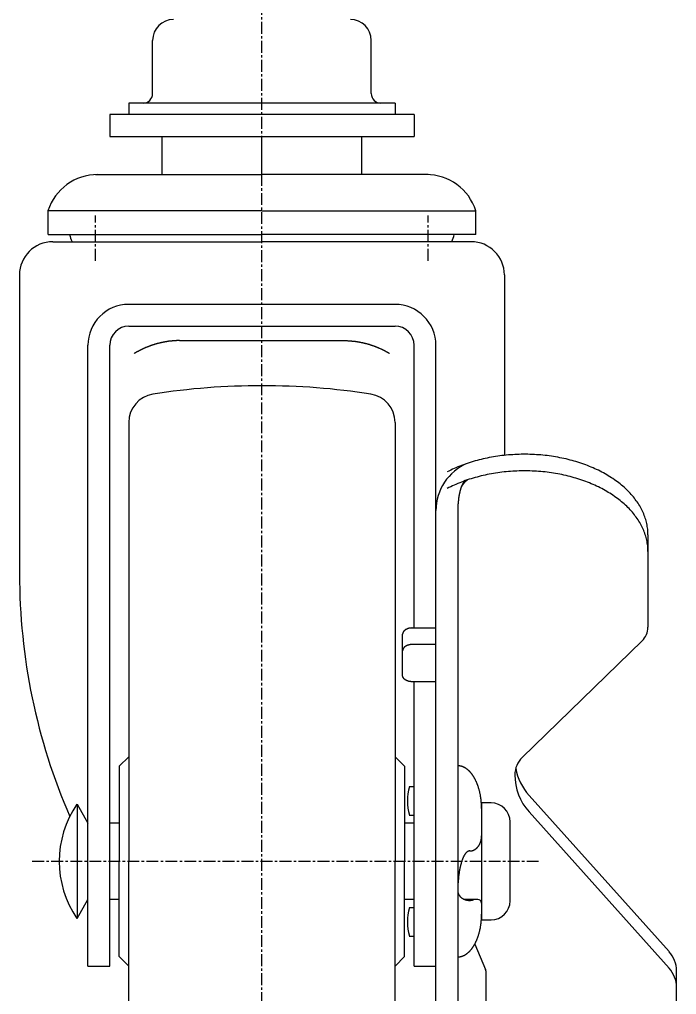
# Model space of a CAD drawing. Extents: x 870 to 1101, y 274 to 562.
# Drawn here: x 888.6 to 957.7, y 330.9 to 433.4 of the extents above; entities that cross this region are included whole.
import ezdxf

# ---------------------------------------------------------------- set-up
doc = ezdxf.new("R2010")
doc.units = 0
doc.linetypes.add('CENTER', pattern=[2, 1.25, -0.25, 0.25, -0.25])
doc.linetypes.add('CENTER2', pattern=[28.575, 19.05, -3.175, 3.175, -3.175])
doc.layers.get('0').update_dxf_attribs({"linetype": 'CONTINUOUS'})
doc.layers.add('CENTER', color=1, linetype='CENTER2')

msp = doc.modelspace()

# ---------------------------------------------------------------- linework, layer by layer
at = {"color": 7, "linetype": 'CONTINUOUS'}
for p, q in [((902.55, 425.58), (902.55, 431.18)), ((925.55, 425.58), (925.55, 431.18)), ((928.05, 424.58), (900.05, 424.58)), ((900.05, 424.58), (900.05, 423.38)), ((928.05, 424.58), (928.05, 423.38)), ((930.05, 423.38), (898.05, 423.38)), ((898.05, 423.38), (898.05, 421.08)), ((930.05, 423.38), (930.05, 421.08)), ((898.05, 421.08), (930.05, 421.08)), ((903.55, 417.08), (903.55, 421.08)), ((914.05, 417.08), (914.05, 421.08)), ((924.55, 417.08), (924.55, 421.08)), ((896.55, 417.08), (914.05, 417.08)), ((931.55, 417.08), (914.05, 417.08)), ((914.05, 413.28), (891.55, 413.28)), ((891.55, 410.78), (891.55, 413.28)), ((914.05, 413.28), (936.55, 413.28)), ((936.55, 410.78), (936.55, 413.28)), ((891.55, 410.78), (914.05, 410.78)), ((892.05, 410.02), (914.05, 410.02)), ((936.55, 410.78), (914.05, 410.78)), ((936.05, 410.02), (914.05, 410.02)), ((888.55, 406.52), (888.55, 375.12)), ((939.55, 406.52), (939.55, 387.56)), ((928.05, 403.43), (900.05, 403.43)), ((900.05, 401.14), (928.05, 401.14)), ((895.75, 333.88), (895.75, 399.13)), ((898.05, 333.88), (898.05, 399.14)), ((905.37, 399.62), (922.73, 399.62)), ((930.05, 369.41), (930.05, 399.14)), ((932.35, 329.9), (932.35, 399.13)), ((900.05, 391.03), (900.05, 344.88)), ((928.05, 391.03), (928.05, 344.88)), ((934.65, 381.76), (934.65, 329.9)), ((954.65, 379.19), (954.65, 369.49)), ((932.35, 369.41), (929.85, 369.41)), ((928.85, 364.41), (928.85, 368.76)), ((954.04, 368.06), (941.42, 355.81)), ((932.35, 367.67), (929.85, 367.67)), ((932.35, 363.76), (929.85, 363.76)), ((930.05, 333.88), (930.05, 363.76)), ((900.05, 355.88), (899.05, 354.88)), ((928.05, 355.88), (929.05, 354.88)), ((899.05, 354.88), (899.05, 344.88)), ((929.05, 354.88), (929.05, 344.88)), ((929.55, 352.74), (930.05, 352.74)), ((956.88, 335.39), (942.15, 351.82)), ((894.6, 350.88), (894.6, 338.88)), ((894.6, 350.88), (895.75, 348.88)), ((937.15, 351.03), (937.15, 338.73)), ((938.15, 351.03), (937.15, 351.03)), ((929.55, 349.74), (930.05, 349.74)), ((956.88, 333.64), (942.15, 350.07)), ((899.05, 348.88), (898.05, 348.88)), ((930.05, 348.88), (929.05, 348.88)), ((940.15, 340.73), (940.15, 349.03)), ((899.05, 334.88), (899.05, 344.88)), ((900.05, 298.73), (900.05, 344.88)), ((928.05, 298.73), (928.05, 344.88)), ((929.05, 334.88), (929.05, 344.88)), ((894.6, 338.88), (895.75, 340.88)), ((899.05, 340.88), (898.05, 340.88)), ((930.05, 340.88), (929.05, 340.88)), ((936.75, 340.88), (935.35, 340.88)), ((929.55, 340.02), (930.05, 340.02)), ((937.15, 338.73), (938.15, 338.73)), ((929.55, 337.02), (930.05, 337.02)), ((936.43, 336.17), (937.57, 333.52)), ((900.05, 333.88), (899.05, 334.88)), ((928.05, 333.88), (929.05, 334.88)), ((895.75, 333.88), (898.05, 333.88)), ((930.05, 333.88), (932.35, 333.88)), ((937.65, 317.77), (937.65, 333.11)), ((957.65, 323.99), (957.65, 333.38))]:
    msp.add_line(p, q, dxfattribs=at)
for points in [[(905.37, 399.62, 0), (905.33, 399.62, 0), (905.3, 399.62, 0), (905.26, 399.62, 0), (905.22, 399.62, 0), (905.18, 399.62, 0), (905.14, 399.62, 0), (905.11, 399.62, 0), (905.07, 399.62, 0), (905.03, 399.61, 0), (904.99, 399.61, 0), (904.96, 399.61, 0), (904.92, 399.61, 0), (904.88, 399.61, 0), (904.84, 399.6, 0), (904.8, 399.6, 0), (904.77, 399.6, 0), (904.73, 399.6, 0), (904.69, 399.59, 0), (904.65, 399.59, 0), (904.62, 399.59, 0), (904.58, 399.58, 0), (904.54, 399.58, 0), (904.5, 399.58, 0), (904.47, 399.57, 0), (904.43, 399.57, 0), (904.39, 399.56, 0), (904.35, 399.56, 0), (904.32, 399.56, 0), (904.28, 399.55, 0), (904.24, 399.55, 0), (904.2, 399.54, 0), (904.16, 399.54, 0), (904.13, 399.53, 0), (904.09, 399.52, 0), (904.05, 399.52, 0), (904.01, 399.51, 0), (903.98, 399.51, 0), (903.94, 399.5, 0), (903.9, 399.49, 0), (903.86, 399.49, 0), (903.83, 399.48, 0), (903.79, 399.47, 0), (903.75, 399.47, 0), (903.71, 399.46, 0), (903.67, 399.45, 0), (903.64, 399.44, 0), (903.6, 399.44, 0), (903.56, 399.43, 0), (903.53, 399.42, 0), (903.49, 399.41, 0), (903.45, 399.4, 0), (903.41, 399.4, 0), (903.38, 399.39, 0), (903.34, 399.38, 0), (903.3, 399.37, 0), (903.26, 399.36, 0), (903.23, 399.35, 0), (903.19, 399.34, 0), (903.15, 399.33, 0), (903.11, 399.32, 0), (903.08, 399.31, 0), (903.04, 399.3, 0), (903, 399.29, 0), (902.97, 399.28, 0), (902.93, 399.27, 0), (902.89, 399.26, 0), (902.85, 399.25, 0), (902.82, 399.24, 0), (902.78, 399.23, 0), (902.74, 399.21, 0), (902.71, 399.2, 0), (902.67, 399.19, 0), (902.63, 399.18, 0), (902.59, 399.17, 0), (902.56, 399.15, 0), (902.52, 399.14, 0), (902.48, 399.13, 0), (902.44, 399.12, 0), (902.41, 399.1, 0), (902.37, 399.09, 0), (902.33, 399.08, 0), (902.3, 399.06, 0), (902.26, 399.05, 0), (902.22, 399.04, 0), (902.19, 399.02, 0), (902.15, 399.01, 0), (902.11, 399, 0), (902.08, 398.98, 0), (902.04, 398.97, 0), (902, 398.95, 0), (901.97, 398.94, 0), (901.93, 398.92, 0), (901.89, 398.91, 0), (901.86, 398.89, 0), (901.82, 398.88, 0), (901.78, 398.86, 0), (901.75, 398.84, 0), (901.71, 398.83, 0), (901.67, 398.81, 0), (901.64, 398.8, 0), (901.6, 398.78, 0), (901.56, 398.76, 0), (901.53, 398.75, 0), (901.49, 398.73, 0), (901.45, 398.71, 0), (901.42, 398.69, 0), (901.38, 398.68, 0), (901.35, 398.66, 0), (901.31, 398.64, 0), (901.27, 398.62, 0), (901.24, 398.61, 0), (901.2, 398.59, 0), (901.16, 398.57, 0), (901.13, 398.55, 0), (901.09, 398.53, 0), (901.06, 398.51, 0), (901.02, 398.49, 0), (900.98, 398.48, 0), (900.95, 398.45, 0), (900.91, 398.44, 0), (900.88, 398.42, 0), (900.84, 398.4, 0), (900.8, 398.38, 0), (900.77, 398.36, 0), (900.73, 398.34, 0), (900.7, 398.31, 0), (900.66, 398.3, 0), (900.62, 398.27, 0)], [(922.73, 399.62, 0), (922.77, 399.62, 0), (922.81, 399.62, 0), (922.85, 399.62, 0), (922.88, 399.62, 0), (922.92, 399.62, 0), (922.96, 399.62, 0), (923, 399.62, 0), (923.03, 399.62, 0), (923.07, 399.61, 0), (923.11, 399.61, 0), (923.15, 399.61, 0), (923.18, 399.61, 0), (923.22, 399.61, 0), (923.26, 399.6, 0), (923.3, 399.6, 0), (923.34, 399.6, 0), (923.37, 399.6, 0), (923.41, 399.59, 0), (923.45, 399.59, 0), (923.49, 399.59, 0), (923.52, 399.58, 0), (923.56, 399.58, 0), (923.6, 399.58, 0), (923.64, 399.57, 0), (923.67, 399.57, 0), (923.71, 399.56, 0), (923.75, 399.56, 0), (923.79, 399.56, 0), (923.83, 399.55, 0), (923.86, 399.55, 0), (923.9, 399.54, 0), (923.94, 399.54, 0), (923.98, 399.53, 0), (924.01, 399.52, 0), (924.05, 399.52, 0), (924.09, 399.51, 0), (924.13, 399.51, 0), (924.16, 399.5, 0), (924.2, 399.49, 0), (924.24, 399.49, 0), (924.28, 399.48, 0), (924.31, 399.47, 0), (924.35, 399.47, 0), (924.39, 399.46, 0), (924.43, 399.45, 0), (924.47, 399.44, 0), (924.5, 399.44, 0), (924.54, 399.43, 0), (924.58, 399.42, 0), (924.62, 399.41, 0), (924.65, 399.4, 0), (924.69, 399.4, 0), (924.73, 399.39, 0), (924.77, 399.38, 0), (924.8, 399.37, 0), (924.84, 399.36, 0), (924.88, 399.35, 0), (924.91, 399.34, 0), (924.95, 399.33, 0), (924.99, 399.32, 0), (925.03, 399.31, 0), (925.06, 399.3, 0), (925.1, 399.29, 0), (925.14, 399.28, 0), (925.17, 399.27, 0), (925.21, 399.26, 0), (925.25, 399.25, 0), (925.29, 399.24, 0), (925.32, 399.23, 0), (925.36, 399.21, 0), (925.4, 399.2, 0), (925.43, 399.19, 0), (925.47, 399.18, 0), (925.51, 399.17, 0), (925.55, 399.15, 0), (925.58, 399.14, 0), (925.62, 399.13, 0), (925.66, 399.12, 0), (925.7, 399.1, 0), (925.73, 399.09, 0), (925.77, 399.08, 0), (925.81, 399.06, 0), (925.84, 399.05, 0), (925.88, 399.04, 0), (925.92, 399.02, 0), (925.95, 399.01, 0), (925.99, 399, 0), (926.03, 398.98, 0), (926.06, 398.97, 0), (926.1, 398.95, 0), (926.14, 398.94, 0), (926.17, 398.92, 0), (926.21, 398.91, 0), (926.25, 398.89, 0), (926.28, 398.88, 0), (926.32, 398.86, 0), (926.36, 398.84, 0), (926.39, 398.83, 0), (926.43, 398.81, 0), (926.47, 398.8, 0), (926.5, 398.78, 0), (926.54, 398.76, 0), (926.58, 398.75, 0), (926.61, 398.73, 0), (926.65, 398.71, 0), (926.68, 398.69, 0), (926.72, 398.68, 0), (926.76, 398.66, 0), (926.79, 398.64, 0), (926.83, 398.62, 0), (926.87, 398.61, 0), (926.9, 398.59, 0), (926.94, 398.57, 0), (926.98, 398.55, 0), (927.01, 398.53, 0), (927.05, 398.51, 0), (927.08, 398.49, 0), (927.12, 398.48, 0), (927.15, 398.45, 0), (927.19, 398.44, 0), (927.23, 398.42, 0), (927.26, 398.4, 0), (927.3, 398.38, 0), (927.34, 398.36, 0), (927.37, 398.34, 0), (927.41, 398.31, 0), (927.44, 398.3, 0), (927.48, 398.27, 0)], [(954.65, 379.19, 0), (954.65, 379.34, 0), (954.64, 379.49, 0), (954.63, 379.64, 0), (954.62, 379.79, 0), (954.6, 379.94, 0), (954.58, 380.08, 0), (954.55, 380.23, 0), (954.52, 380.38, 0), (954.49, 380.53, 0), (954.45, 380.67, 0), (954.41, 380.82, 0), (954.36, 380.96, 0), (954.32, 381.11, 0), (954.26, 381.25, 0), (954.2, 381.4, 0), (954.14, 381.54, 0), (954.08, 381.68, 0), (954.01, 381.83, 0), (953.94, 381.97, 0), (953.86, 382.11, 0), (953.78, 382.25, 0), (953.7, 382.38, 0), (953.61, 382.52, 0), (953.52, 382.66, 0), (953.42, 382.79, 0), (953.32, 382.93, 0), (953.22, 383.06, 0), (953.12, 383.19, 0), (953.01, 383.32, 0), (952.89, 383.45, 0), (952.78, 383.58, 0), (952.66, 383.7, 0), (952.53, 383.83, 0), (952.41, 383.95, 0), (952.28, 384.08, 0), (952.15, 384.2, 0), (952.01, 384.32, 0), (951.87, 384.43, 0), (951.73, 384.55, 0), (951.58, 384.66, 0), (951.43, 384.78, 0), (951.28, 384.89, 0), (951.13, 385, 0), (950.97, 385.11, 0), (950.81, 385.21, 0), (950.65, 385.31, 0), (950.48, 385.42, 0), (950.31, 385.52, 0), (950.14, 385.61, 0), (949.97, 385.71, 0), (949.79, 385.8, 0), (949.61, 385.9, 0), (949.43, 385.99, 0), (949.25, 386.07, 0), (949.06, 386.16, 0), (948.87, 386.24, 0), (948.68, 386.32, 0), (948.49, 386.4, 0), (948.29, 386.48, 0), (948.1, 386.56, 0), (947.9, 386.63, 0), (947.7, 386.7, 0), (947.49, 386.77, 0), (947.29, 386.83, 0), (947.08, 386.9, 0), (946.88, 386.96, 0), (946.67, 387.01, 0), (946.46, 387.07, 0), (946.24, 387.12, 0), (946.03, 387.18, 0), (945.81, 387.23, 0), (945.6, 387.27, 0), (945.38, 387.31, 0), (945.16, 387.36, 0), (944.94, 387.4, 0), (944.72, 387.43, 0), (944.5, 387.47, 0), (944.27, 387.5, 0), (944.05, 387.53, 0), (943.83, 387.55, 0), (943.6, 387.57, 0), (943.38, 387.6, 0), (943.15, 387.61, 0), (942.92, 387.63, 0), (942.7, 387.64, 0), (942.47, 387.65, 0), (942.24, 387.66, 0), (942.01, 387.67, 0), (941.79, 387.67, 0), (941.56, 387.67, 0), (941.33, 387.67, 0), (941.1, 387.66, 0), (940.87, 387.66, 0), (940.65, 387.65, 0), (940.42, 387.63, 0), (940.19, 387.62, 0), (939.97, 387.6, 0), (939.74, 387.58, 0), (939.52, 387.56, 0), (939.29, 387.53, 0), (939.07, 387.5, 0), (938.85, 387.47, 0), (938.62, 387.44, 0), (938.4, 387.4, 0), (938.18, 387.36, 0), (937.96, 387.32, 0), (937.74, 387.28, 0), (937.53, 387.23, 0), (937.31, 387.19, 0), (937.1, 387.13, 0), (936.89, 387.08, 0), (936.67, 387.02, 0), (936.46, 386.97, 0), (936.26, 386.91, 0), (936.05, 386.84, 0), (935.84, 386.78, 0), (935.64, 386.71, 0), (935.44, 386.64, 0), (935.24, 386.57, 0), (935.04, 386.5, 0), (934.85, 386.42, 0), (934.65, 386.34, 0), (934.46, 386.26, 0), (934.27, 386.18, 0), (934.09, 386.09, 0), (933.9, 386, 0), (933.72, 385.91, 0), (933.54, 385.82, 0)], [(954.65, 377.45, 0), (954.65, 377.6, 0), (954.64, 377.75, 0), (954.63, 377.9, 0), (954.62, 378.05, 0), (954.6, 378.19, 0), (954.58, 378.34, 0), (954.55, 378.49, 0), (954.52, 378.64, 0), (954.49, 378.78, 0), (954.45, 378.93, 0), (954.41, 379.08, 0), (954.36, 379.22, 0), (954.32, 379.37, 0), (954.26, 379.51, 0), (954.2, 379.65, 0), (954.14, 379.8, 0), (954.08, 379.94, 0), (954.01, 380.08, 0), (953.94, 380.22, 0), (953.86, 380.36, 0), (953.78, 380.5, 0), (953.7, 380.64, 0), (953.61, 380.78, 0), (953.52, 380.91, 0), (953.42, 381.05, 0), (953.32, 381.18, 0), (953.22, 381.32, 0), (953.12, 381.45, 0), (953.01, 381.58, 0), (952.89, 381.71, 0), (952.78, 381.83, 0), (952.66, 381.96, 0), (952.53, 382.09, 0), (952.41, 382.21, 0), (952.28, 382.33, 0), (952.15, 382.45, 0), (952.01, 382.57, 0), (951.87, 382.69, 0), (951.73, 382.81, 0), (951.58, 382.92, 0), (951.43, 383.03, 0), (951.28, 383.14, 0), (951.13, 383.25, 0), (950.97, 383.36, 0), (950.81, 383.47, 0), (950.65, 383.57, 0), (950.48, 383.67, 0), (950.31, 383.77, 0), (950.14, 383.87, 0), (949.97, 383.97, 0), (949.79, 384.06, 0), (949.61, 384.15, 0), (949.43, 384.24, 0), (949.25, 384.33, 0), (949.06, 384.42, 0), (948.87, 384.5, 0), (948.68, 384.58, 0), (948.49, 384.66, 0), (948.29, 384.74, 0), (948.1, 384.81, 0), (947.9, 384.88, 0), (947.7, 384.95, 0), (947.49, 385.02, 0), (947.29, 385.09, 0), (947.08, 385.15, 0), (946.88, 385.21, 0), (946.67, 385.27, 0), (946.46, 385.33, 0), (946.24, 385.38, 0), (946.03, 385.43, 0), (945.81, 385.48, 0), (945.6, 385.53, 0), (945.38, 385.57, 0), (945.16, 385.61, 0), (944.94, 385.65, 0), (944.72, 385.69, 0), (944.5, 385.72, 0), (944.27, 385.75, 0), (944.05, 385.78, 0), (943.83, 385.81, 0), (943.6, 385.83, 0), (943.38, 385.85, 0), (943.15, 385.87, 0), (942.92, 385.89, 0), (942.7, 385.9, 0), (942.47, 385.91, 0), (942.24, 385.92, 0), (942.01, 385.92, 0), (941.79, 385.93, 0), (941.56, 385.93, 0), (941.33, 385.93, 0), (941.1, 385.92, 0), (940.87, 385.91, 0), (940.65, 385.9, 0), (940.42, 385.89, 0), (940.19, 385.87, 0), (939.97, 385.86, 0), (939.74, 385.83, 0), (939.52, 385.81, 0), (939.29, 385.79, 0), (939.07, 385.76, 0), (938.85, 385.73, 0), (938.62, 385.69, 0), (938.4, 385.66, 0), (938.18, 385.62, 0), (937.96, 385.58, 0), (937.74, 385.54, 0), (937.53, 385.49, 0), (937.31, 385.44, 0), (937.1, 385.39, 0), (936.89, 385.34, 0), (936.67, 385.28, 0), (936.46, 385.22, 0), (936.26, 385.16, 0), (936.05, 385.1, 0), (935.84, 385.04, 0), (935.64, 384.97, 0), (935.44, 384.9, 0), (935.24, 384.82, 0), (935.04, 384.75, 0), (934.85, 384.67, 0), (934.65, 384.6, 0), (934.46, 384.51, 0), (934.27, 384.43, 0), (934.09, 384.35, 0), (933.9, 384.26, 0), (933.72, 384.17, 0), (933.54, 384.08, 0)], [(935.39, 384.86, 0), (935.38, 384.85, 0), (935.37, 384.84, 0), (935.36, 384.83, 0), (935.35, 384.82, 0), (935.34, 384.81, 0), (935.33, 384.8, 0), (935.32, 384.79, 0), (935.32, 384.78, 0), (935.3, 384.77, 0), (935.29, 384.76, 0), (935.29, 384.75, 0), (935.28, 384.74, 0), (935.27, 384.72, 0), (935.26, 384.71, 0), (935.25, 384.7, 0), (935.24, 384.68, 0), (935.23, 384.67, 0), (935.22, 384.66, 0), (935.21, 384.64, 0), (935.2, 384.63, 0), (935.19, 384.61, 0), (935.18, 384.6, 0), (935.17, 384.58, 0), (935.17, 384.57, 0), (935.16, 384.55, 0), (935.15, 384.53, 0), (935.14, 384.52, 0), (935.13, 384.5, 0), (935.12, 384.48, 0), (935.11, 384.46, 0), (935.1, 384.45, 0), (935.1, 384.43, 0), (935.09, 384.41, 0), (935.08, 384.39, 0), (935.07, 384.37, 0), (935.06, 384.35, 0), (935.05, 384.33, 0), (935.05, 384.31, 0), (935.04, 384.3, 0), (935.03, 384.27, 0), (935.02, 384.25, 0), (935.01, 384.23, 0), (935.01, 384.21, 0), (935, 384.19, 0), (934.99, 384.17, 0), (934.98, 384.15, 0), (934.98, 384.13, 0), (934.97, 384.1, 0), (934.96, 384.08, 0), (934.95, 384.06, 0), (934.95, 384.04, 0), (934.94, 384.01, 0), (934.93, 383.99, 0), (934.92, 383.96, 0), (934.92, 383.94, 0), (934.91, 383.92, 0), (934.9, 383.89, 0), (934.9, 383.87, 0), (934.89, 383.84, 0), (934.88, 383.82, 0), (934.88, 383.79, 0), (934.87, 383.77, 0), (934.86, 383.74, 0), (934.86, 383.71, 0), (934.85, 383.69, 0), (934.85, 383.66, 0), (934.84, 383.63, 0), (934.83, 383.61, 0), (934.83, 383.58, 0), (934.82, 383.55, 0), (934.82, 383.53, 0), (934.81, 383.5, 0), (934.81, 383.47, 0), (934.8, 383.44, 0), (934.79, 383.42, 0), (934.79, 383.39, 0), (934.78, 383.36, 0), (934.78, 383.33, 0), (934.77, 383.3, 0), (934.77, 383.27, 0), (934.76, 383.24, 0), (934.76, 383.21, 0), (934.76, 383.19, 0), (934.75, 383.16, 0), (934.75, 383.13, 0), (934.74, 383.1, 0), (934.74, 383.07, 0), (934.73, 383.04, 0), (934.73, 383.01, 0), (934.73, 382.98, 0), (934.72, 382.95, 0), (934.72, 382.92, 0), (934.72, 382.88, 0), (934.71, 382.85, 0), (934.71, 382.82, 0), (934.71, 382.79, 0), (934.7, 382.76, 0), (934.7, 382.73, 0), (934.7, 382.7, 0), (934.69, 382.67, 0), (934.69, 382.63, 0), (934.69, 382.6, 0), (934.68, 382.57, 0), (934.68, 382.54, 0), (934.68, 382.51, 0), (934.68, 382.48, 0), (934.67, 382.44, 0), (934.67, 382.41, 0), (934.67, 382.38, 0), (934.67, 382.35, 0), (934.67, 382.31, 0), (934.66, 382.28, 0), (934.66, 382.25, 0), (934.66, 382.22, 0), (934.66, 382.18, 0), (934.66, 382.15, 0), (934.66, 382.12, 0), (934.66, 382.09, 0), (934.66, 382.06, 0), (934.65, 382.02, 0), (934.65, 381.99, 0), (934.65, 381.96, 0), (934.65, 381.92, 0), (934.65, 381.89, 0), (934.65, 381.86, 0), (934.65, 381.82, 0), (934.65, 381.79, 0), (934.65, 381.76, 0)], [(929.85, 369.42, 0), (929.84, 369.42, 0), (929.83, 369.42, 0), (929.82, 369.41, 0), (929.8, 369.41, 0), (929.79, 369.41, 0), (929.78, 369.41, 0), (929.77, 369.41, 0), (929.75, 369.41, 0), (929.74, 369.41, 0), (929.73, 369.41, 0), (929.72, 369.41, 0), (929.71, 369.41, 0), (929.69, 369.41, 0), (929.68, 369.4, 0), (929.67, 369.4, 0), (929.66, 369.4, 0), (929.64, 369.4, 0), (929.63, 369.4, 0), (929.62, 369.4, 0), (929.61, 369.39, 0), (929.6, 369.39, 0), (929.58, 369.39, 0), (929.57, 369.39, 0), (929.56, 369.39, 0), (929.55, 369.38, 0), (929.54, 369.38, 0), (929.53, 369.38, 0), (929.51, 369.38, 0), (929.5, 369.37, 0), (929.49, 369.37, 0), (929.48, 369.37, 0), (929.47, 369.37, 0), (929.46, 369.36, 0), (929.45, 369.36, 0), (929.43, 369.36, 0), (929.42, 369.35, 0), (929.41, 369.35, 0), (929.4, 369.35, 0), (929.39, 369.34, 0), (929.38, 369.34, 0), (929.37, 369.33, 0), (929.36, 369.33, 0), (929.35, 369.33, 0), (929.34, 369.32, 0), (929.33, 369.32, 0), (929.32, 369.31, 0), (929.31, 369.31, 0), (929.3, 369.3, 0), (929.29, 369.3, 0), (929.28, 369.3, 0), (929.27, 369.29, 0), (929.26, 369.29, 0), (929.25, 369.28, 0), (929.24, 369.28, 0), (929.23, 369.27, 0), (929.22, 369.27, 0), (929.21, 369.26, 0), (929.2, 369.26, 0), (929.19, 369.25, 0), (929.18, 369.25, 0), (929.17, 369.24, 0), (929.16, 369.24, 0), (929.15, 369.23, 0), (929.14, 369.22, 0), (929.14, 369.22, 0), (929.13, 369.21, 0), (929.12, 369.21, 0), (929.11, 369.2, 0), (929.1, 369.19, 0), (929.09, 369.19, 0), (929.09, 369.18, 0), (929.08, 369.18, 0), (929.07, 369.17, 0), (929.06, 369.16, 0), (929.06, 369.16, 0), (929.05, 369.15, 0), (929.04, 369.14, 0), (929.03, 369.14, 0), (929.03, 369.13, 0), (929.02, 369.12, 0), (929.01, 369.12, 0), (929.01, 369.11, 0), (929, 369.11, 0), (928.99, 369.1, 0), (928.99, 369.09, 0), (928.98, 369.08, 0), (928.97, 369.08, 0), (928.97, 369.07, 0), (928.96, 369.06, 0), (928.96, 369.06, 0), (928.95, 369.05, 0), (928.95, 369.04, 0), (928.94, 369.03, 0), (928.94, 369.03, 0), (928.93, 369.02, 0), (928.93, 369.01, 0), (928.92, 369, 0), (928.92, 369, 0), (928.91, 368.99, 0), (928.91, 368.98, 0), (928.91, 368.98, 0), (928.9, 368.97, 0), (928.9, 368.96, 0), (928.89, 368.95, 0), (928.89, 368.94, 0), (928.89, 368.94, 0), (928.89, 368.93, 0), (928.88, 368.92, 0), (928.88, 368.91, 0), (928.88, 368.91, 0), (928.87, 368.9, 0), (928.87, 368.89, 0), (928.87, 368.88, 0), (928.87, 368.87, 0), (928.86, 368.87, 0), (928.86, 368.86, 0), (928.86, 368.85, 0), (928.86, 368.84, 0), (928.86, 368.83, 0), (928.86, 368.83, 0), (928.86, 368.82, 0), (928.85, 368.81, 0), (928.85, 368.8, 0), (928.85, 368.8, 0), (928.85, 368.79, 0), (928.85, 368.78, 0), (928.85, 368.77, 0), (928.85, 368.76, 0)], [(929.85, 367.67, 0), (929.84, 367.67, 0), (929.83, 367.67, 0), (929.82, 367.67, 0), (929.8, 367.67, 0), (929.79, 367.67, 0), (929.78, 367.67, 0), (929.77, 367.67, 0), (929.75, 367.67, 0), (929.74, 367.67, 0), (929.73, 367.67, 0), (929.72, 367.67, 0), (929.71, 367.66, 0), (929.69, 367.66, 0), (929.68, 367.66, 0), (929.67, 367.66, 0), (929.66, 367.66, 0), (929.64, 367.66, 0), (929.63, 367.65, 0), (929.62, 367.65, 0), (929.61, 367.65, 0), (929.6, 367.65, 0), (929.58, 367.65, 0), (929.57, 367.64, 0), (929.56, 367.64, 0), (929.55, 367.64, 0), (929.54, 367.64, 0), (929.53, 367.63, 0), (929.51, 367.63, 0), (929.5, 367.63, 0), (929.49, 367.63, 0), (929.48, 367.62, 0), (929.47, 367.62, 0), (929.46, 367.62, 0), (929.45, 367.62, 0), (929.43, 367.61, 0), (929.42, 367.61, 0), (929.41, 367.61, 0), (929.4, 367.6, 0), (929.39, 367.6, 0), (929.38, 367.59, 0), (929.37, 367.59, 0), (929.36, 367.59, 0), (929.35, 367.58, 0), (929.34, 367.58, 0), (929.33, 367.57, 0), (929.32, 367.57, 0), (929.31, 367.56, 0), (929.3, 367.56, 0), (929.29, 367.56, 0), (929.28, 367.55, 0), (929.27, 367.55, 0), (929.26, 367.54, 0), (929.25, 367.54, 0), (929.24, 367.53, 0), (929.23, 367.53, 0), (929.22, 367.52, 0), (929.21, 367.52, 0), (929.2, 367.51, 0), (929.19, 367.51, 0), (929.18, 367.5, 0), (929.17, 367.5, 0), (929.16, 367.49, 0), (929.15, 367.49, 0), (929.14, 367.48, 0), (929.14, 367.47, 0), (929.13, 367.47, 0), (929.12, 367.46, 0), (929.11, 367.46, 0), (929.1, 367.45, 0), (929.09, 367.44, 0), (929.09, 367.44, 0), (929.08, 367.43, 0), (929.07, 367.43, 0), (929.06, 367.42, 0), (929.06, 367.41, 0), (929.05, 367.41, 0), (929.04, 367.4, 0), (929.03, 367.39, 0), (929.03, 367.39, 0), (929.02, 367.38, 0), (929.01, 367.37, 0), (929.01, 367.37, 0), (929, 367.36, 0), (928.99, 367.35, 0), (928.99, 367.35, 0), (928.98, 367.34, 0), (928.97, 367.33, 0), (928.97, 367.33, 0), (928.96, 367.32, 0), (928.96, 367.31, 0), (928.95, 367.3, 0), (928.95, 367.3, 0), (928.94, 367.29, 0), (928.94, 367.28, 0), (928.93, 367.28, 0), (928.93, 367.27, 0), (928.92, 367.26, 0), (928.92, 367.25, 0), (928.91, 367.25, 0), (928.91, 367.24, 0), (928.91, 367.23, 0), (928.9, 367.22, 0), (928.9, 367.22, 0), (928.89, 367.21, 0), (928.89, 367.2, 0), (928.89, 367.19, 0), (928.89, 367.19, 0), (928.88, 367.18, 0), (928.88, 367.17, 0), (928.88, 367.16, 0), (928.87, 367.15, 0), (928.87, 367.15, 0), (928.87, 367.14, 0), (928.87, 367.13, 0), (928.86, 367.12, 0), (928.86, 367.12, 0), (928.86, 367.11, 0), (928.86, 367.1, 0), (928.86, 367.09, 0), (928.86, 367.08, 0), (928.86, 367.07, 0), (928.85, 367.07, 0), (928.85, 367.06, 0), (928.85, 367.05, 0), (928.85, 367.04, 0), (928.85, 367.04, 0), (928.85, 367.03, 0), (928.85, 367.02, 0)], [(929.85, 363.76, 0), (929.84, 363.76, 0), (929.83, 363.76, 0), (929.82, 363.76, 0), (929.8, 363.76, 0), (929.79, 363.76, 0), (929.78, 363.76, 0), (929.77, 363.76, 0), (929.75, 363.76, 0), (929.74, 363.76, 0), (929.73, 363.76, 0), (929.72, 363.76, 0), (929.71, 363.77, 0), (929.69, 363.77, 0), (929.68, 363.77, 0), (929.67, 363.77, 0), (929.66, 363.77, 0), (929.64, 363.77, 0), (929.63, 363.77, 0), (929.62, 363.78, 0), (929.61, 363.78, 0), (929.6, 363.78, 0), (929.58, 363.78, 0), (929.57, 363.79, 0), (929.56, 363.79, 0), (929.55, 363.79, 0), (929.54, 363.79, 0), (929.53, 363.79, 0), (929.51, 363.8, 0), (929.5, 363.8, 0), (929.49, 363.8, 0), (929.48, 363.81, 0), (929.47, 363.81, 0), (929.46, 363.81, 0), (929.45, 363.81, 0), (929.43, 363.82, 0), (929.42, 363.82, 0), (929.41, 363.82, 0), (929.4, 363.83, 0), (929.39, 363.83, 0), (929.38, 363.84, 0), (929.37, 363.84, 0), (929.36, 363.84, 0), (929.35, 363.85, 0), (929.34, 363.85, 0), (929.33, 363.86, 0), (929.32, 363.86, 0), (929.31, 363.86, 0), (929.3, 363.87, 0), (929.29, 363.87, 0), (929.28, 363.88, 0), (929.27, 363.88, 0), (929.26, 363.89, 0), (929.25, 363.89, 0), (929.24, 363.9, 0), (929.23, 363.9, 0), (929.22, 363.91, 0), (929.21, 363.91, 0), (929.2, 363.92, 0), (929.19, 363.92, 0), (929.18, 363.93, 0), (929.17, 363.93, 0), (929.16, 363.94, 0), (929.15, 363.94, 0), (929.14, 363.95, 0), (929.14, 363.95, 0), (929.13, 363.96, 0), (929.12, 363.97, 0), (929.11, 363.97, 0), (929.1, 363.98, 0), (929.09, 363.99, 0), (929.09, 363.99, 0), (929.08, 364, 0), (929.07, 364, 0), (929.06, 364.01, 0), (929.06, 364.02, 0), (929.05, 364.02, 0), (929.04, 364.03, 0), (929.03, 364.04, 0), (929.03, 364.04, 0), (929.02, 364.05, 0), (929.01, 364.06, 0), (929.01, 364.06, 0), (929, 364.07, 0), (928.99, 364.08, 0), (928.99, 364.08, 0), (928.98, 364.09, 0), (928.97, 364.1, 0), (928.97, 364.1, 0), (928.96, 364.11, 0), (928.96, 364.12, 0), (928.95, 364.12, 0), (928.95, 364.13, 0), (928.94, 364.14, 0), (928.94, 364.15, 0), (928.93, 364.15, 0), (928.93, 364.16, 0), (928.92, 364.17, 0), (928.92, 364.18, 0), (928.91, 364.18, 0), (928.91, 364.19, 0), (928.91, 364.2, 0), (928.9, 364.21, 0), (928.9, 364.21, 0), (928.89, 364.22, 0), (928.89, 364.23, 0), (928.89, 364.24, 0), (928.89, 364.25, 0), (928.88, 364.25, 0), (928.88, 364.26, 0), (928.88, 364.27, 0), (928.87, 364.28, 0), (928.87, 364.28, 0), (928.87, 364.29, 0), (928.87, 364.3, 0), (928.86, 364.31, 0), (928.86, 364.31, 0), (928.86, 364.32, 0), (928.86, 364.33, 0), (928.86, 364.34, 0), (928.86, 364.35, 0), (928.86, 364.36, 0), (928.85, 364.36, 0), (928.85, 364.37, 0), (928.85, 364.38, 0), (928.85, 364.39, 0), (928.85, 364.39, 0), (928.85, 364.4, 0), (928.85, 364.41, 0)], [(937.15, 350.42, 0), (937.15, 350.48, 0), (937.15, 350.53, 0), (937.15, 350.59, 0), (937.15, 350.64, 0), (937.15, 350.7, 0), (937.14, 350.75, 0), (937.14, 350.81, 0), (937.14, 350.86, 0), (937.14, 350.92, 0), (937.13, 350.97, 0), (937.13, 351.03, 0), (937.12, 351.08, 0), (937.12, 351.14, 0), (937.12, 351.19, 0), (937.11, 351.25, 0), (937.1, 351.3, 0), (937.1, 351.35, 0), (937.09, 351.41, 0), (937.08, 351.46, 0), (937.08, 351.52, 0), (937.07, 351.57, 0), (937.06, 351.62, 0), (937.05, 351.68, 0), (937.04, 351.73, 0), (937.03, 351.78, 0), (937.02, 351.83, 0), (937.02, 351.89, 0), (937, 351.94, 0), (937, 351.99, 0), (936.98, 352.04, 0), (936.97, 352.09, 0), (936.96, 352.14, 0), (936.95, 352.19, 0), (936.94, 352.25, 0), (936.92, 352.3, 0), (936.91, 352.35, 0), (936.9, 352.4, 0), (936.89, 352.45, 0), (936.87, 352.5, 0), (936.86, 352.54, 0), (936.84, 352.59, 0), (936.83, 352.64, 0), (936.81, 352.69, 0), (936.8, 352.74, 0), (936.78, 352.78, 0), (936.76, 352.83, 0), (936.75, 352.88, 0), (936.73, 352.92, 0), (936.71, 352.97, 0), (936.7, 353.01, 0), (936.68, 353.06, 0), (936.66, 353.1, 0), (936.64, 353.15, 0), (936.62, 353.19, 0), (936.6, 353.23, 0), (936.58, 353.28, 0), (936.56, 353.32, 0), (936.54, 353.36, 0), (936.52, 353.4, 0), (936.5, 353.44, 0), (936.48, 353.49, 0), (936.46, 353.52, 0), (936.44, 353.56, 0), (936.42, 353.6, 0), (936.4, 353.64, 0), (936.37, 353.68, 0), (936.35, 353.72, 0), (936.33, 353.76, 0), (936.31, 353.79, 0), (936.28, 353.83, 0), (936.26, 353.87, 0), (936.24, 353.9, 0), (936.21, 353.94, 0), (936.19, 353.97, 0), (936.16, 354, 0), (936.14, 354.04, 0), (936.12, 354.07, 0), (936.09, 354.1, 0), (936.07, 354.13, 0), (936.04, 354.16, 0), (936.01, 354.19, 0), (935.99, 354.22, 0), (935.96, 354.25, 0), (935.94, 354.28, 0), (935.91, 354.31, 0), (935.88, 354.34, 0), (935.86, 354.36, 0), (935.83, 354.39, 0), (935.8, 354.42, 0), (935.78, 354.44, 0), (935.75, 354.47, 0), (935.72, 354.49, 0), (935.69, 354.51, 0), (935.66, 354.54, 0), (935.64, 354.56, 0), (935.61, 354.58, 0), (935.58, 354.6, 0), (935.55, 354.62, 0), (935.52, 354.64, 0), (935.49, 354.66, 0), (935.47, 354.68, 0), (935.44, 354.69, 0), (935.41, 354.71, 0), (935.38, 354.73, 0), (935.35, 354.74, 0), (935.32, 354.76, 0), (935.29, 354.77, 0), (935.26, 354.79, 0), (935.23, 354.8, 0), (935.2, 354.81, 0), (935.17, 354.82, 0), (935.14, 354.84, 0), (935.11, 354.85, 0), (935.08, 354.86, 0), (935.05, 354.87, 0), (935.02, 354.87, 0), (934.99, 354.88, 0), (934.96, 354.89, 0), (934.93, 354.89, 0), (934.9, 354.9, 0), (934.87, 354.91, 0), (934.83, 354.91, 0), (934.8, 354.91, 0), (934.77, 354.92, 0), (934.74, 354.92, 0), (934.71, 354.92, 0), (934.68, 354.92, 0), (934.65, 354.92, 0)], [(935.9, 345.97, 0), (935.92, 345.97, 0), (935.93, 345.97, 0), (935.95, 345.97, 0), (935.96, 345.97, 0), (935.98, 345.97, 0), (935.99, 345.98, 0), (936.01, 345.98, 0), (936.02, 345.98, 0), (936.04, 345.98, 0), (936.05, 345.98, 0), (936.07, 345.99, 0), (936.09, 345.99, 0), (936.1, 345.99, 0), (936.12, 345.99, 0), (936.13, 346, 0), (936.14, 346, 0), (936.16, 346, 0), (936.17, 346.01, 0), (936.19, 346.01, 0), (936.2, 346.02, 0), (936.22, 346.02, 0), (936.24, 346.03, 0), (936.25, 346.03, 0), (936.26, 346.04, 0), (936.28, 346.05, 0), (936.29, 346.05, 0), (936.31, 346.06, 0), (936.32, 346.06, 0), (936.34, 346.07, 0), (936.35, 346.08, 0), (936.37, 346.08, 0), (936.38, 346.09, 0), (936.39, 346.1, 0), (936.41, 346.11, 0), (936.42, 346.11, 0), (936.44, 346.12, 0), (936.45, 346.13, 0), (936.46, 346.14, 0), (936.48, 346.15, 0), (936.49, 346.16, 0), (936.5, 346.17, 0), (936.52, 346.18, 0), (936.53, 346.19, 0), (936.54, 346.2, 0), (936.56, 346.21, 0), (936.57, 346.22, 0), (936.58, 346.23, 0), (936.6, 346.24, 0), (936.61, 346.25, 0), (936.62, 346.26, 0), (936.63, 346.27, 0), (936.65, 346.28, 0), (936.66, 346.29, 0), (936.67, 346.31, 0), (936.68, 346.32, 0), (936.69, 346.33, 0), (936.71, 346.34, 0), (936.72, 346.36, 0), (936.73, 346.37, 0), (936.74, 346.38, 0), (936.75, 346.39, 0), (936.76, 346.41, 0), (936.77, 346.42, 0), (936.78, 346.43, 0), (936.8, 346.45, 0), (936.81, 346.46, 0), (936.82, 346.48, 0), (936.83, 346.49, 0), (936.84, 346.5, 0), (936.85, 346.52, 0), (936.86, 346.54, 0), (936.87, 346.55, 0), (936.88, 346.56, 0), (936.89, 346.58, 0), (936.9, 346.6, 0), (936.9, 346.61, 0), (936.91, 346.63, 0), (936.92, 346.64, 0), (936.93, 346.66, 0), (936.94, 346.67, 0), (936.95, 346.69, 0), (936.96, 346.71, 0), (936.97, 346.72, 0), (936.97, 346.74, 0), (936.98, 346.76, 0), (936.99, 346.77, 0), (937, 346.79, 0), (937, 346.81, 0), (937.01, 346.82, 0), (937.02, 346.84, 0), (937.02, 346.86, 0), (937.03, 346.88, 0), (937.04, 346.89, 0), (937.04, 346.91, 0), (937.05, 346.93, 0), (937.06, 346.95, 0), (937.06, 346.97, 0), (937.07, 346.98, 0), (937.07, 347, 0), (937.08, 347.02, 0), (937.08, 347.04, 0), (937.09, 347.06, 0), (937.09, 347.08, 0), (937.1, 347.09, 0), (937.1, 347.11, 0), (937.11, 347.13, 0), (937.11, 347.15, 0), (937.11, 347.17, 0), (937.12, 347.19, 0), (937.12, 347.21, 0), (937.12, 347.23, 0), (937.13, 347.25, 0), (937.13, 347.26, 0), (937.13, 347.28, 0), (937.14, 347.3, 0), (937.14, 347.32, 0), (937.14, 347.34, 0), (937.14, 347.36, 0), (937.14, 347.38, 0), (937.14, 347.4, 0), (937.15, 347.42, 0), (937.15, 347.44, 0), (937.15, 347.46, 0), (937.15, 347.48, 0), (937.15, 347.5, 0), (937.15, 347.51, 0), (937.15, 347.53, 0), (937.15, 347.55, 0)], [(935.9, 345.97, 0), (935.89, 345.97, 0), (935.87, 345.97, 0), (935.86, 345.97, 0), (935.84, 345.97, 0), (935.82, 345.96, 0), (935.81, 345.96, 0), (935.79, 345.95, 0), (935.78, 345.95, 0), (935.76, 345.94, 0), (935.75, 345.94, 0), (935.73, 345.93, 0), (935.72, 345.93, 0), (935.7, 345.92, 0), (935.69, 345.91, 0), (935.67, 345.9, 0), (935.66, 345.89, 0), (935.64, 345.88, 0), (935.63, 345.87, 0), (935.61, 345.86, 0), (935.6, 345.85, 0), (935.58, 345.83, 0), (935.57, 345.82, 0), (935.55, 345.81, 0), (935.54, 345.79, 0), (935.52, 345.77, 0), (935.51, 345.76, 0), (935.5, 345.74, 0), (935.48, 345.73, 0), (935.47, 345.71, 0), (935.45, 345.69, 0), (935.44, 345.67, 0), (935.42, 345.65, 0), (935.41, 345.63, 0), (935.39, 345.61, 0), (935.38, 345.59, 0), (935.37, 345.57, 0), (935.35, 345.55, 0), (935.34, 345.52, 0), (935.33, 345.5, 0), (935.31, 345.48, 0), (935.3, 345.45, 0), (935.28, 345.43, 0), (935.27, 345.4, 0), (935.26, 345.37, 0), (935.25, 345.35, 0), (935.23, 345.32, 0), (935.22, 345.29, 0), (935.21, 345.26, 0), (935.19, 345.23, 0), (935.18, 345.2, 0), (935.17, 345.18, 0), (935.16, 345.14, 0), (935.14, 345.11, 0), (935.13, 345.08, 0), (935.12, 345.05, 0), (935.11, 345.02, 0), (935.1, 344.99, 0), (935.09, 344.95, 0), (935.07, 344.92, 0), (935.06, 344.88, 0), (935.05, 344.85, 0), (935.04, 344.81, 0), (935.03, 344.78, 0), (935.02, 344.74, 0), (935.01, 344.7, 0), (935, 344.67, 0), (934.99, 344.63, 0), (934.98, 344.59, 0), (934.97, 344.55, 0), (934.96, 344.51, 0), (934.95, 344.48, 0), (934.93, 344.44, 0), (934.93, 344.4, 0), (934.92, 344.36, 0), (934.91, 344.31, 0), (934.9, 344.27, 0), (934.89, 344.23, 0), (934.88, 344.19, 0), (934.87, 344.15, 0), (934.86, 344.11, 0), (934.85, 344.06, 0), (934.84, 344.02, 0), (934.84, 343.98, 0), (934.83, 343.93, 0), (934.82, 343.89, 0), (934.81, 343.84, 0), (934.81, 343.8, 0), (934.8, 343.75, 0), (934.79, 343.71, 0), (934.78, 343.66, 0), (934.78, 343.61, 0), (934.77, 343.57, 0), (934.76, 343.52, 0), (934.76, 343.47, 0), (934.75, 343.43, 0), (934.75, 343.38, 0), (934.74, 343.33, 0), (934.74, 343.28, 0), (934.73, 343.24, 0), (934.73, 343.19, 0), (934.72, 343.14, 0), (934.72, 343.09, 0), (934.71, 343.04, 0), (934.71, 342.99, 0), (934.7, 342.94, 0), (934.7, 342.89, 0), (934.69, 342.84, 0), (934.69, 342.79, 0), (934.68, 342.74, 0), (934.68, 342.69, 0), (934.68, 342.64, 0), (934.67, 342.59, 0), (934.67, 342.54, 0), (934.67, 342.49, 0), (934.67, 342.44, 0), (934.66, 342.39, 0), (934.66, 342.34, 0), (934.66, 342.29, 0), (934.66, 342.23, 0), (934.66, 342.18, 0), (934.66, 342.13, 0), (934.65, 342.08, 0), (934.65, 342.03, 0), (934.65, 341.98, 0), (934.65, 341.93, 0), (934.65, 341.88, 0), (934.65, 341.82, 0), (934.65, 341.77, 0)], [(934.65, 341.77, 0), (934.65, 341.76, 0), (934.65, 341.75, 0), (934.65, 341.74, 0), (934.65, 341.72, 0), (934.65, 341.71, 0), (934.65, 341.7, 0), (934.66, 341.69, 0), (934.66, 341.67, 0), (934.66, 341.66, 0), (934.66, 341.65, 0), (934.66, 341.64, 0), (934.66, 341.62, 0), (934.67, 341.61, 0), (934.67, 341.6, 0), (934.67, 341.59, 0), (934.68, 341.58, 0), (934.68, 341.56, 0), (934.68, 341.55, 0), (934.69, 341.54, 0), (934.69, 341.53, 0), (934.69, 341.52, 0), (934.7, 341.51, 0), (934.7, 341.49, 0), (934.71, 341.48, 0), (934.71, 341.47, 0), (934.72, 341.46, 0), (934.72, 341.45, 0), (934.73, 341.44, 0), (934.73, 341.42, 0), (934.74, 341.41, 0), (934.74, 341.4, 0), (934.75, 341.39, 0), (934.75, 341.38, 0), (934.76, 341.37, 0), (934.77, 341.36, 0), (934.77, 341.35, 0), (934.78, 341.33, 0), (934.79, 341.32, 0), (934.79, 341.31, 0), (934.8, 341.3, 0), (934.81, 341.29, 0), (934.82, 341.28, 0), (934.82, 341.27, 0), (934.83, 341.26, 0), (934.84, 341.25, 0), (934.85, 341.24, 0), (934.86, 341.23, 0), (934.86, 341.22, 0), (934.87, 341.21, 0), (934.88, 341.2, 0), (934.89, 341.19, 0), (934.9, 341.18, 0), (934.91, 341.17, 0), (934.92, 341.16, 0), (934.93, 341.15, 0), (934.94, 341.14, 0), (934.95, 341.13, 0), (934.96, 341.12, 0), (934.97, 341.11, 0), (934.98, 341.1, 0), (934.99, 341.09, 0), (935, 341.08, 0), (935.01, 341.08, 0), (935.02, 341.07, 0), (935.03, 341.06, 0), (935.04, 341.05, 0), (935.05, 341.04, 0), (935.07, 341.03, 0), (935.08, 341.03, 0), (935.09, 341.02, 0), (935.1, 341.01, 0), (935.11, 341, 0), (935.12, 341, 0), (935.14, 340.99, 0), (935.15, 340.98, 0), (935.16, 340.97, 0), (935.17, 340.96, 0), (935.19, 340.96, 0), (935.2, 340.95, 0), (935.21, 340.94, 0), (935.22, 340.94, 0), (935.24, 340.93, 0), (935.25, 340.93, 0), (935.26, 340.92, 0), (935.28, 340.91, 0), (935.29, 340.91, 0), (935.3, 340.9, 0), (935.32, 340.89, 0), (935.33, 340.89, 0), (935.35, 340.88, 0), (935.36, 340.88, 0), (935.37, 340.87, 0), (935.39, 340.87, 0), (935.4, 340.86, 0), (935.42, 340.86, 0), (935.43, 340.85, 0), (935.44, 340.85, 0), (935.46, 340.84, 0), (935.47, 340.84, 0), (935.49, 340.84, 0), (935.5, 340.83, 0), (935.52, 340.83, 0), (935.53, 340.82, 0), (935.55, 340.82, 0), (935.56, 340.82, 0), (935.58, 340.81, 0), (935.59, 340.81, 0), (935.61, 340.81, 0), (935.62, 340.81, 0), (935.64, 340.8, 0), (935.65, 340.8, 0), (935.67, 340.8, 0), (935.68, 340.8, 0), (935.7, 340.79, 0), (935.71, 340.79, 0), (935.73, 340.79, 0), (935.74, 340.79, 0), (935.76, 340.79, 0), (935.77, 340.79, 0), (935.79, 340.78, 0), (935.8, 340.78, 0), (935.82, 340.78, 0), (935.83, 340.78, 0), (935.85, 340.78, 0), (935.87, 340.78, 0), (935.88, 340.78, 0), (935.9, 340.78, 0), (935.91, 340.78, 0)], [(935.9, 340.78, 0), (935.91, 340.78, 0), (935.91, 340.78, 0), (935.91, 340.78, 0), (935.91, 340.78, 0), (935.92, 340.78, 0), (935.92, 340.78, 0), (935.92, 340.78, 0), (935.93, 340.78, 0), (935.93, 340.78, 0), (935.93, 340.78, 0), (935.94, 340.78, 0), (935.94, 340.78, 0), (935.95, 340.78, 0), (935.95, 340.78, 0), (935.95, 340.78, 0), (935.95, 340.78, 0), (935.96, 340.78, 0), (935.96, 340.78, 0), (935.96, 340.78, 0), (935.97, 340.78, 0), (935.97, 340.78, 0), (935.97, 340.78, 0), (935.98, 340.78, 0), (935.98, 340.78, 0), (935.98, 340.78, 0), (935.99, 340.78, 0), (935.99, 340.78, 0), (935.99, 340.78, 0), (936, 340.78, 0), (936, 340.78, 0), (936, 340.79, 0), (936.01, 340.79, 0), (936.01, 340.79, 0), (936.01, 340.79, 0), (936.02, 340.79, 0), (936.02, 340.79, 0), (936.02, 340.79, 0), (936.03, 340.79, 0), (936.03, 340.79, 0), (936.03, 340.79, 0), (936.04, 340.79, 0), (936.04, 340.79, 0), (936.04, 340.79, 0), (936.04, 340.79, 0), (936.05, 340.79, 0), (936.05, 340.79, 0), (936.05, 340.79, 0), (936.06, 340.79, 0), (936.06, 340.79, 0), (936.07, 340.79, 0), (936.07, 340.79, 0), (936.07, 340.79, 0), (936.08, 340.79, 0), (936.08, 340.79, 0), (936.08, 340.8, 0), (936.08, 340.8, 0), (936.09, 340.8, 0), (936.09, 340.8, 0), (936.09, 340.8, 0), (936.1, 340.8, 0), (936.1, 340.8, 0), (936.1, 340.8, 0), (936.11, 340.8, 0), (936.11, 340.8, 0), (936.11, 340.8, 0), (936.12, 340.8, 0), (936.12, 340.8, 0), (936.12, 340.8, 0), (936.13, 340.8, 0), (936.13, 340.8, 0), (936.13, 340.8, 0), (936.14, 340.81, 0), (936.14, 340.81, 0), (936.14, 340.81, 0), (936.14, 340.81, 0), (936.15, 340.81, 0), (936.15, 340.81, 0), (936.15, 340.81, 0), (936.16, 340.81, 0), (936.16, 340.81, 0), (936.16, 340.81, 0), (936.17, 340.81, 0), (936.17, 340.81, 0), (936.17, 340.81, 0), (936.18, 340.81, 0), (936.18, 340.82, 0), (936.18, 340.82, 0), (936.19, 340.82, 0), (936.19, 340.82, 0), (936.19, 340.82, 0), (936.2, 340.82, 0), (936.2, 340.82, 0), (936.2, 340.82, 0), (936.21, 340.82, 0), (936.21, 340.82, 0), (936.21, 340.82, 0), (936.21, 340.82, 0), (936.22, 340.83, 0), (936.22, 340.83, 0), (936.23, 340.83, 0), (936.23, 340.83, 0), (936.23, 340.83, 0), (936.23, 340.83, 0), (936.24, 340.83, 0), (936.24, 340.83, 0), (936.24, 340.83, 0), (936.25, 340.83, 0), (936.25, 340.84, 0), (936.25, 340.84, 0), (936.26, 340.84, 0), (936.26, 340.84, 0), (936.26, 340.84, 0), (936.27, 340.84, 0), (936.27, 340.84, 0), (936.27, 340.84, 0), (936.27, 340.85, 0), (936.28, 340.85, 0), (936.28, 340.85, 0), (936.28, 340.85, 0), (936.29, 340.85, 0), (936.29, 340.85, 0), (936.29, 340.85, 0), (936.3, 340.85, 0), (936.3, 340.85, 0), (936.3, 340.86, 0), (936.31, 340.86, 0), (936.31, 340.86, 0), (936.31, 340.86, 0)], [(934.65, 334.84, 0), (934.68, 334.84, 0), (934.71, 334.84, 0), (934.74, 334.84, 0), (934.77, 334.84, 0), (934.8, 334.85, 0), (934.83, 334.85, 0), (934.87, 334.86, 0), (934.9, 334.86, 0), (934.93, 334.87, 0), (934.96, 334.87, 0), (934.99, 334.88, 0), (935.02, 334.89, 0), (935.05, 334.89, 0), (935.08, 334.9, 0), (935.11, 334.91, 0), (935.14, 334.93, 0), (935.17, 334.94, 0), (935.2, 334.95, 0), (935.23, 334.96, 0), (935.26, 334.97, 0), (935.29, 334.99, 0), (935.32, 335, 0), (935.35, 335.02, 0), (935.38, 335.03, 0), (935.41, 335.05, 0), (935.44, 335.06, 0), (935.47, 335.08, 0), (935.49, 335.1, 0), (935.52, 335.12, 0), (935.55, 335.14, 0), (935.58, 335.16, 0), (935.61, 335.18, 0), (935.64, 335.2, 0), (935.66, 335.22, 0), (935.69, 335.25, 0), (935.72, 335.27, 0), (935.75, 335.29, 0), (935.78, 335.32, 0), (935.8, 335.34, 0), (935.83, 335.37, 0), (935.86, 335.4, 0), (935.88, 335.42, 0), (935.91, 335.45, 0), (935.94, 335.48, 0), (935.96, 335.51, 0), (935.99, 335.54, 0), (936.01, 335.57, 0), (936.04, 335.6, 0), (936.07, 335.63, 0), (936.09, 335.66, 0), (936.12, 335.69, 0), (936.14, 335.72, 0), (936.16, 335.76, 0), (936.19, 335.79, 0), (936.21, 335.82, 0), (936.24, 335.86, 0), (936.26, 335.89, 0), (936.28, 335.93, 0), (936.31, 335.97, 0), (936.33, 336, 0), (936.35, 336.04, 0), (936.37, 336.08, 0), (936.4, 336.12, 0), (936.42, 336.16, 0), (936.44, 336.19, 0), (936.46, 336.24, 0), (936.48, 336.27, 0), (936.5, 336.32, 0), (936.52, 336.36, 0), (936.54, 336.4, 0), (936.56, 336.44, 0), (936.58, 336.48, 0), (936.6, 336.53, 0), (936.62, 336.57, 0), (936.64, 336.61, 0), (936.66, 336.66, 0), (936.68, 336.7, 0), (936.7, 336.75, 0), (936.71, 336.79, 0), (936.73, 336.84, 0), (936.75, 336.88, 0), (936.76, 336.93, 0), (936.78, 336.98, 0), (936.8, 337.02, 0), (936.81, 337.07, 0), (936.83, 337.12, 0), (936.84, 337.17, 0), (936.86, 337.22, 0), (936.87, 337.27, 0), (936.89, 337.31, 0), (936.9, 337.36, 0), (936.91, 337.41, 0), (936.92, 337.46, 0), (936.94, 337.51, 0), (936.95, 337.56, 0), (936.96, 337.62, 0), (936.97, 337.67, 0), (936.98, 337.72, 0), (937, 337.77, 0), (937, 337.82, 0), (937.02, 337.87, 0), (937.02, 337.93, 0), (937.03, 337.98, 0), (937.04, 338.03, 0), (937.05, 338.08, 0), (937.06, 338.14, 0), (937.07, 338.19, 0), (937.08, 338.24, 0), (937.08, 338.3, 0), (937.09, 338.35, 0), (937.1, 338.41, 0), (937.1, 338.46, 0), (937.11, 338.51, 0), (937.12, 338.57, 0), (937.12, 338.62, 0), (937.12, 338.68, 0), (937.13, 338.73, 0), (937.13, 338.79, 0), (937.14, 338.84, 0), (937.14, 338.9, 0), (937.14, 338.95, 0), (937.14, 339.01, 0), (937.15, 339.06, 0), (937.15, 339.12, 0), (937.15, 339.17, 0), (937.15, 339.23, 0), (937.15, 339.28, 0), (937.15, 339.34, 0)]]:
    msp.add_polyline3d(points, dxfattribs=at)
for centre, radius, start, end in [((904.75, 431.18), 2.2, 90, 180), ((923.35, 431.18), 2.2, 0, 90), ((901.55, 425.58), 1, 270, 0), ((926.55, 425.58), 1, 180, 270), ((896.78, 411.58), 5.5, 90, 161.9955), ((931.32, 411.58), 5.5, 18.0045, 90), ((892.05, 406.52), 3.5, 90, 180), ((896.55, 411.3), 2.78, 190.8305, 207.3899), ((931.55, 411.3), 2.78, 332.6101, 349.1695), ((936.05, 406.52), 3.5, 0, 90), ((900.05, 399.13), 4.3, 90, 180), ((928.05, 399.13), 4.3, 0, 90), ((900.05, 399.14), 2, 90, 180), ((928.05, 399.14), 2, 0, 90), ((914.05, 319.88), 75, 81.2121, 98.7879), ((903.05, 391.03), 3, 98.7879, 180), ((925.05, 391.03), 3, 0, 81.2121), ((937.72, 381.76), 5.37, 112.673, 180), ((936.61, 383.5), 1.75, 123.1713, 156.8076), ((952.81, 375.12), 64.26, 180, 203.4037), ((952.65, 369.49), 2, 314.1561, 0), ((943.2, 353.98), 2.55, 134.1561, 180), ((946.5, 355.72), 5.85, 190.3697, 221.8927), ((946.5, 353.98), 5.85, 180, 221.8927), ((935.08, 351.24), 5.72, 164.8107, 195.1893), ((903.33, 344.88), 10.6, 145.5084, 214.4916), ((938.15, 349.03), 2, 0, 90), ((936.75, 340.48), 0.4, 0, 90), ((938.15, 340.73), 2, 270, 0), ((935.08, 338.52), 5.72, 164.8107, 195.1893), ((954.65, 333.38), 3, 0, 41.8927), ((936.65, 333.11), 1, 0, 23.8574), ((954.65, 331.64), 3, 0, 41.8927)]:
    msp.add_arc(centre, radius, start, end, dxfattribs=at)
at = {"layer": 'CENTER', "color": 1, "linetype": 'CENTER'}
for p, q in [((914.05, 291.88), (914.05, 484.08)), ((896.55, 408.02), (896.55, 412.78)), ((931.55, 408.02), (931.55, 412.78)), ((943.15, 344.88), (889.75, 344.88))]:
    msp.add_line(p, q, dxfattribs=at)

doc.saveas('drawing.dxf')
